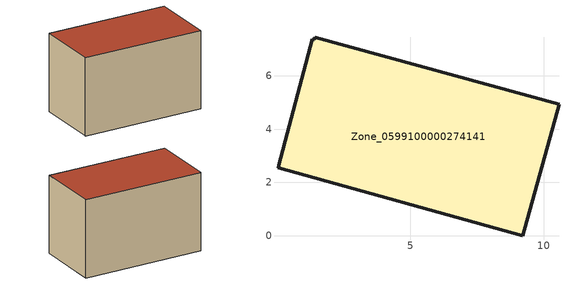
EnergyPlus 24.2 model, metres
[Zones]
Zone_0599100000274141
 floor ground (C_G): 10.57,4.92 9.21,0 0.04,2.54 0.07,2.65 1.33,7.36 1.4,7.34 1.42,7.44 z0
 wall outside (C_F): 1.4,7.34 1.33,7.36 0.07,2.65 0.04,2.54 9.21,0 10.57,4.92 1.42,7.44 1.4,7.34 z0:6.05
 roof outside (C_R): 1.42,7.44 1.4,7.34 1.33,7.36 0.07,2.65 0.04,2.54 9.21,0 10.57,4.92 z6.05
[BUILDING]
Pand.0599100000274141: North Axis=0; Terrain=City; Loads Convergence Tolerance Value=0.04; Temperature Convergence Tolerance Value=0.4; Solar Distribution=FullExterior; Maximum Number of Warmup Days=25; Minimum Number of Warmup Days=1
[Site:Location]
Rotterdam.The.Hague.AP_ZH_NLD Design_Conditions: Latitude=51.96; Longitude=4.45; Time Zone=1; Elevation=-4.5
[SITE:GROUNDTEMPERATURE:BUILDINGSURFACE]
18, 18, 18, 18, 18, 18, 18, 18, 18, 18, 18, 18
[MATERIAL] Thermal Absorptance=0.9; Solar Absorptance=0.7; Visible Absorptance=0.7
Name | Roughness | Thickness | Conductivity | Density | Specific Heat
G.TI.1975-1991 | MediumSmooth | 0.15 | 0.288461 | 540 | 1210
F.TI.1975-1991 | Rough | 0.3 | 0.230769 | 1920 | 840
R.TI.1975-1991 | MediumRough | 0.2 | 0.153846 | 1500 | 1000
[CONSTRUCTION]
C_G: G.TI.1975-1991
C_F: F.TI.1975-1991
C_R: R.TI.1975-1991
[ZONE]
Zone_0599100000274141: Type=1; Multiplier=1; Ceiling Height=Autocalculate; Volume=Autocalculate; Floor Area=autocalculate; Part of Total Floor Area=Yes
[ZONEINFILTRATION:DESIGNFLOWRATE]
Infil_Zone_0599100000274141: Zone or ZoneList or Space or SpaceList=Zone_0599100000274141; Schedule=AlwaysOn; Design Flow Rate Calculation Method=Flow/Area; Flow Rate per Floor Area=0.003; Constant Term Coefficient=1; Temperature Term Coefficient=0; Velocity Term Coefficient=0; Velocity Squared Term Coefficient=0
[HVACTEMPLATE:ZONE:IDEALLOADSAIRSYSTEM]
Zone_0599100000274141: Maximum Heating Supply Air Temperature=50; Minimum Cooling Supply Air Temperature=13; Maximum Heating Supply Air Humidity Ratio=0.0156; Minimum Cooling Supply Air Humidity Ratio=0.0077; Heating Limit=NoLimit; Cooling Limit=NoLimit; Dehumidification Control Type=ConstantSensibleHeatRatio; Cooling Sensible Heat Ratio=0.7; Dehumidification Setpoint=60; Humidification Control Type=None; Humidification Setpoint=30; Outdoor Air Method=None; Outdoor Air Flow Rate per Person=0.00944; Outdoor Air Flow Rate per Zone Floor Area=0; Outdoor Air Flow Rate per Zone=0; Demand Controlled Ventilation Type=None; Outdoor Air Economizer Type=NoEconomizer; Heat Recovery Type=None; Sensible Heat Recovery Effectiveness=0.7; Latent Heat Recovery Effectiveness=0.65
[ZONECONTROL:THERMOSTAT]
ThermostatControl_Zone_0599100000274141: Zone or ZoneList=Zone_0599100000274141; Control Type Schedule=DualSetpointControlType; Control 1=Thermostat_Zone_0599100000274141; Temperature Difference Between Cutout And Setpoint=0
[THERMOSTATSETPOINT:DUALSETPOINT]
Thermostat_Zone_0599100000274141: Heating Setpoint Temperature Schedule=HeatingSetpoint_Zone_0599100000274141; Cooling Setpoint Temperature Schedule=CoolingSetpoint_Zone_0599100000274141
[SCHEDULE:COMPACT]
HeatingSetpoint_Zone_0599100000274141: Through: 12/31, For: AllDays, Until: 24:00, 21
CoolingSetpoint_Zone_0599100000274141: Through: 12/31, For: AllDays, Until: 24:00, 24
DualSetpointControlType: Through: 12/31, For: AllDays, Until: 24:00, 4
AlwaysOn: Through: 12/31, For: AllDays, Until: 24:00, 1
